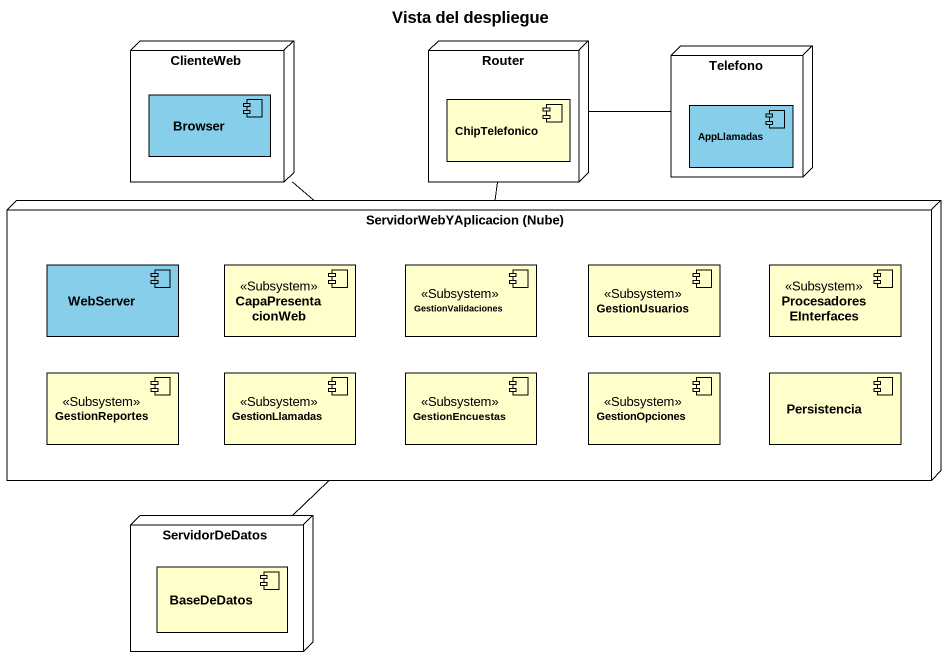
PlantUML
@startuml
title Vista del despliegue
node ClienteWeb {
  component Browser #87CEEB
}
node Router {
  component ChipTelefonico
}
node Telefono {
  component AppLlamadas #87CEEB
}
node "ServidorWebYAplicacion (Nube)" as ServidorWebYAplicacion_Nube {
  component WebServer #87CEEB
  component CapaPresentacionWeb <<Subsystem>>
  component GestionValidaciones <<Subsystem>>
  component GestionUsuarios <<Subsystem>>
  component ProcesadoresEInterfaces <<Subsystem>>
  component GestionReportes <<Subsystem>>
  component GestionLlamadas <<Subsystem>>
  component GestionEncuestas <<Subsystem>>
  component GestionOpciones <<Subsystem>>
  component Persistencia
}
node ServidorDeDatos {
  component BaseDeDatos
}
Router -right- Telefono
ServidorWebYAplicacion_Nube -up- ClienteWeb
ServidorWebYAplicacion_Nube -up- Router
ServidorDeDatos -up- ServidorWebYAplicacion_Nube
@enduml
